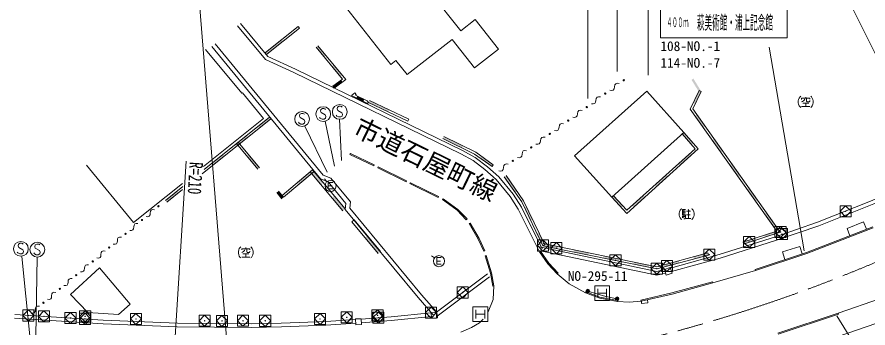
# Model space of a CAD drawing. Units: millimetres, scale not verified. Extents: x 40000 to 680000, y 20000 to 380000.
# Drawn here: x 431239 to 546266, y 274653 to 316723 of the extents above; entities that cross this region are included whole.
import ezdxf
from ezdxf.enums import TextEntityAlignment as Align

# ---------------------------------------------------------------- set-up
doc = ezdxf.new("R2010")
doc.units = ezdxf.units.MM
doc.header["$LTSCALE"] = 1000
doc.linetypes.add('CHAIN', pattern=[18.5, 12, -1.5, 3.5, -1.5])
for name, color, linetype, lineweight in [('M-BGD', 7, 'Continuous', 13), ('M-BMK', 2, 'CHAIN', 13), ('M-BMK-ROW', 30, 'Continuous', 13), ('M-BMK-SRVR', 3, 'Continuous', 13), ('M-STR-HTXT', 7, 'Continuous', 13), ('M-STR-STRC', 7, 'Continuous', 13)]:
    doc.layers.add(name, color=color, linetype=linetype, lineweight=lineweight)
doc.layers.add('M-BGD-HTXT', color=7, linetype='Continuous')
doc.styles.add('ＭＳ ゴシック', font='')
doc.styles.get('ＭＳ ゴシック').set_extended_font_data('MS Gothic')

msp = doc.modelspace()

# ---------------------------------------------------------------- hatches: boundary and pattern name
at = {"layer": 'M-BGD'}
for points in [[(465019, 311702), (467227, 313458), (467041, 313693), (464832, 311937)], [(471671, 312628), (472746, 311323), (472978, 311514), (471903, 312819)], [(473821, 310019), (474896, 308715), (475127, 308906), (474053, 310210)], [(523734, 306644), (522669, 308382), (522414, 308225), (523478, 306487)], [(475054, 308173), (473938, 307357), (474116, 307115), (475231, 307931)], [(477116, 305772), (478042, 305305), (478177, 305573), (477252, 306040)], [(522910, 304985), (523734, 306644), (523465, 306777), (522642, 305118)], [(478762, 305179), (481418, 303903), (481548, 304174), (478892, 305449)], [(465357, 303179), (463795, 301927), (463983, 301693), (465544, 302944)], [(524286, 301886), (523108, 303546), (522863, 303372), (524041, 301712)], [(462233, 300676), (460672, 299425), (460859, 299190), (462421, 300442)], [(488792, 300299), (491397, 299013), (491530, 299282), (488925, 300568)], [(522639, 299670), (521389, 301105), (521163, 300908), (522413, 299473)], [(526641, 298567), (525463, 300226), (525219, 300053), (526396, 298393)], [(459110, 298173), (457549, 296922), (457736, 296688), (459298, 297939)], [(464018, 296327), (462578, 298059), (462347, 297867), (463787, 296135)], [(520854, 296650), (522431, 298070), (522230, 298293), (520653, 296873)], [(493859, 297626), (495446, 296486), (495621, 296729), (494034, 297870)], [(528996, 295248), (527819, 296907), (527574, 296734), (528751, 295074)], [(471189, 296037), (469138, 294301), (469331, 294071), (471383, 295808)], [(472662, 294277), (471189, 296037), (470883, 295780), (472356, 294020)], [(497091, 295095), (498564, 292990), (498810, 293162), (497337, 295267)], [(517700, 293810), (519277, 295230), (519076, 295453), (517499, 294033)], [(531351, 291929), (530174, 293588), (529929, 293415), (531107, 291755)], [(452864, 293168), (451302, 291917), (451490, 291683), (453051, 292934)], [(467276, 292334), (466599, 293175), (466365, 292986), (467042, 292146)], [(475608, 290757), (474135, 292517), (473828, 292260), (475301, 290500)], [(511631, 292347), (512928, 290941), (513149, 291145), (511851, 292551)], [(514546, 290971), (516123, 292390), (515923, 292613), (514346, 291193)], [(499843, 290916), (500668, 289206), (500938, 289336), (500113, 291046)], [(533707, 288610), (532529, 290269), (532284, 290096), (533462, 288436)], [(501492, 287496), (502317, 285786), (502588, 285916), (501763, 287626)], [(532313, 286926), (533742, 287394), (533648, 287679), (532220, 287211)], [(480367, 284980), (478595, 287131), (478286, 286877), (480058, 284725)], [(529456, 285991), (530885, 286459), (530791, 286744), (529363, 286276)], [(502317, 285786), (504361, 285368), (504422, 285662), (502377, 286079)], [(506406, 284950), (508450, 284532), (508510, 284826), (506466, 285244)], [(510494, 284114), (512538, 283696), (512598, 283990), (510554, 284408)], [(522730, 283987), (524708, 284521), (524630, 284811), (522651, 284277)], [(514582, 283278), (516626, 282861), (516686, 283155), (514642, 283572)], [(518773, 282919), (520751, 283453), (520673, 283742), (518695, 283208)]]:
    msp.add_hatch(color=256, dxfattribs=at).paths.add_polyline_path(points)

# ---------------------------------------------------------------- linework, layer by layer
for p, q in [((475838, 317895), (481756, 310291)), ((464832, 311936), (469250, 315449)), ((465019, 311701), (469437, 315214)), ((469437, 315214), (469250, 315449)), ((483968, 308923), (490074, 313694)), ((471672, 312627), (475234, 308304)), ((471903, 312818), (475668, 308250)), ((475234, 308304), (473939, 307356)), ((473939, 307356), (474116, 307114)), ((475668, 308250), (474116, 307114)), ((476916, 306465), (476434, 306116)), ((476434, 306116), (478599, 305024)), ((476916, 306465), (477092, 306222)), ((477092, 306222), (477009, 306162)), ((477009, 306162), (478547, 305387)), ((522223, 304274), (523465, 306777)), ((522572, 304301), (523734, 306643)), ((523734, 306643), (523465, 306777)), ((478547, 305387), (478557, 305396)), ((478763, 305178), (478557, 305396)), ((478599, 305024), (478763, 305178)), ((478763, 305178), (484075, 302627)), ((478892, 305448), (484205, 302898)), ((537449, 305046), (538249, 305046)), ((537849, 305886), (537849, 305726)), ((537849, 305046), (537849, 304606)), ((533933, 287772), (522223, 304274)), ((534414, 287613), (522572, 304301)), ((537289, 304606), (538409, 304606)), ((465545, 302944), (456258, 295503)), ((465357, 303178), (456532, 296107)), ((484075, 302627), (484205, 302898)), ((488792, 300299), (493095, 298175)), ((488925, 300568), (493249, 298433)), ((521389, 301104), (521163, 300907)), ((522909, 298904), (521163, 300907)), ((523329, 298878), (521389, 301104)), ((461138, 299790), (460907, 299598)), ((463788, 296134), (460907, 299598)), ((464018, 296326), (461138, 299790)), ((476294, 298270), (476231, 298134)), ((476231, 298134), (479470, 296610)), ((476294, 298270), (479534, 296746)), ((493095, 298175), (495447, 296485)), ((493249, 298433), (495622, 296729)), ((513648, 290161), (523329, 298878)), ((513668, 290582), (522909, 298904)), ((471190, 296036), (467086, 292564)), ((471384, 295807), (467280, 292335)), ((475302, 290500), (470883, 295779)), ((475608, 290756), (471190, 296036)), ((479534, 296746), (479470, 296610)), ((480075, 296460), (480009, 296325)), ((480009, 296325), (483840, 294441)), ((480075, 296460), (483907, 294576)), ((495447, 296485), (495622, 296729)), ((473128, 294442), (472799, 294819)), ((483907, 294576), (483840, 294441)), ((497091, 295095), (499458, 291713)), ((497337, 295267), (499717, 291866)), ((453668, 293811), (451302, 291916)), ((453616, 293385), (451490, 291682)), ((473320, 293876), (473830, 293876)), ((484418, 294312), (484351, 294178)), ((484351, 294178), (488155, 292307)), ((484418, 294312), (488221, 292442)), ((467042, 292146), (466365, 292986)), ((467276, 292334), (466599, 293174)), ((467086, 292564), (467280, 292335)), ((488221, 292442), (488155, 292307)), ((511631, 292346), (513648, 290161)), ((511852, 292550), (513668, 290582)), ((488862, 292146), (488773, 292026)), ((499458, 291713), (502318, 285785)), ((499717, 291866), (502588, 285915)), ((521194, 290455), (521594, 290455)), ((521194, 290215), (521594, 290215)), ((521394, 290695), (521394, 289975)), ((521714, 290455), (522274, 290455)), ((521754, 289975), (522234, 289975)), ((521954, 290695), (522074, 290455)), ((521994, 290455), (521994, 289455)), ((476823, 289281), (476515, 289027)), ((480059, 284725), (476515, 289027)), ((480368, 284979), (476823, 289281)), ((492078, 289403), (491971, 289298)), ((492371, 288774), (492501, 288849)), ((521194, 289815), (521194, 289575)), ((521274, 289815), (521314, 289615)), ((521354, 289815), (521434, 289655)), ((521434, 289855), (521514, 289695)), ((522314, 289455), (521674, 289455)), ((529363, 286275), (533933, 287772)), ((529456, 285990), (534414, 287613)), ((543812, 287133), (543430, 288133)), ((462166, 285524), (462166, 285364)), ((502318, 285785), (502588, 285915)), ((502318, 285785), (517726, 282635)), ((502378, 286079), (517716, 282943)), ((461606, 284244), (462726, 284244)), ((461766, 284684), (462566, 284684)), ((462166, 284684), (462166, 284244)), ((487658, 284128), (487249, 284416)), ((494321, 285039), (494458, 285101)), ((494677, 284481), (494534, 284437)), ((501856, 284945), (501978, 285031)), ((517716, 282943), (524630, 284810)), ((517726, 282635), (524708, 284521)), ((524708, 284521), (524630, 284810)), ((535017, 283897), (534704, 284958)), ((487971, 283697), (488481, 283697)), ((494824, 281992), (487749, 276637)), ((504266, 281963), (504376, 282065)), ((525272, 280761), (531042, 282437)), ((531042, 282437), (530995, 282580)), ((495126, 281593), (488051, 276238)), ((525232, 280906), (525272, 280761)), ((495697, 280349), (495549, 280323)), ((495579, 278496), (495697, 280349)), ((508079, 279401), (508131, 279542)), ((494929, 276818), (495579, 278496)), ((512422, 278369), (512393, 278221)), ((515600, 278291), (515567, 278437)), ((516473, 278492), (516526, 278076)), ((547974, 278625), (542219, 276644)), ((534100, 273959), (542219, 276644)), ((534147, 273816), (542266, 276501)), ((542219, 276644), (542266, 276501))]:
    msp.add_line(p, q, dxfattribs=at)
for points in [[(496322, 312357), (493182, 316376), (491212, 314837), (487149, 320037)], [(461052, 315512), (464817, 310958), (468654, 309232), (491221, 298207), (492882, 297298), (494496, 296090), (496019, 294734), (497914, 292463), (498988, 290738), (501756, 285142)], [(461438, 315830), (465128, 311367), (468867, 309684), (491462, 298646), (493153, 297719), (494813, 296477), (496379, 295083), (498320, 292756), (499426, 290981), (502204, 285363)], [(487934, 276830), (485904, 279156), (476236, 290865), (476316, 291706), (473639, 294928), (472605, 295317), (458035, 313099)], [(490074, 313694), (493091, 309833), (496322, 312357)], [(456467, 296494), (464557, 302972), (461717, 306475), (461640, 306412), (456699, 312348)], [(487482, 276435), (485447, 278768), (475616, 290674), (475695, 291514), (473279, 294422), (472243, 294813), (457571, 312718)], [(481756, 310291), (482466, 310845), (483968, 308923)], [(512621, 307721), (512356, 307757), (512163, 307693), (512044, 307530), (511996, 307266), (511949, 307003), (511830, 306839), (511637, 306775), (511372, 306812)], [(537169, 306006), (537089, 305926), (536969, 305766), (536889, 305566), (536849, 305366), (536849, 305126), (536889, 304926), (536969, 304726), (537089, 304566), (537169, 304486)], [(538529, 306006), (538609, 305926), (538729, 305766), (538809, 305566), (538849, 305366), (538849, 305126), (538809, 304926), (538729, 304726), (538609, 304566), (538529, 304486)], [(510122, 305902), (509857, 305939), (509664, 305875), (509545, 305711), (509497, 305448), (509450, 305184), (509331, 305021), (509138, 304957), (508873, 304993)], [(537289, 305566), (537289, 305726), (538409, 305726), (538409, 305606)], [(537729, 305606), (537649, 305486), (537529, 305366), (537409, 305286), (537289, 305246)], [(537969, 305686), (537969, 305326), (538049, 305246), (538329, 305246), (538409, 305326), (538409, 305406)], [(507623, 304084), (507358, 304120), (507165, 304057), (507046, 303893), (506999, 303630), (506951, 303366), (506832, 303202), (506639, 303139), (506374, 303175)], [(505124, 302266), (504859, 302302), (504666, 302239), (504547, 302075), (504500, 301811), (504452, 301548), (504333, 301384), (504140, 301320), (503875, 301357)], [(502625, 300448), (502360, 300484), (502167, 300420), (502048, 300257), (502001, 299993), (501953, 299729), (501834, 299566), (501641, 299502), (501376, 299538)], [(500126, 298629), (499861, 298666), (499669, 298602), (499549, 298438), (499502, 298175), (499455, 297911), (499335, 297748), (499142, 297684), (498877, 297720)], [(497627, 296811), (497362, 296847), (497170, 296784), (497050, 296620), (497003, 296356), (496956, 296093), (496836, 295929), (496643, 295866), (496378, 295902)], [(440630, 296692), (446990, 288906), (453595, 294194)], [(533757, 287000), (539450, 288953), (546844, 291911), (554157, 295234), (555183, 295772)], [(533919, 286527), (539624, 288484), (547040, 291451), (554377, 294784), (555405, 295324)], [(473920, 294356), (473320, 294356), (473320, 293456), (473920, 293456)], [(488773, 292026), (490721, 290578), (491971, 289298)], [(488862, 292146), (490820, 290691), (492078, 289403)], [(449802, 290659), (449551, 290676), (449375, 290604), (449273, 290443), (449246, 290193), (449220, 289943), (449118, 289782), (448942, 289710), (448691, 289727)], [(521074, 290815), (520994, 290735), (520874, 290575), (520794, 290375), (520754, 290175), (520754, 289935), (520794, 289735), (520874, 289535), (520994, 289375), (521074, 289295)], [(521594, 290695), (521194, 290695), (521194, 289975), (521594, 289975), (521594, 289495), (521514, 289415), (521394, 289415)], [(522434, 290815), (522514, 290735), (522634, 290575), (522714, 290375), (522754, 290175), (522754, 289935), (522714, 289735), (522634, 289535), (522514, 289375), (522434, 289295)], [(447581, 288794), (447330, 288811), (447154, 288738), (447053, 288577), (447026, 288328), (446999, 288078), (446897, 287917), (446721, 287845), (446470, 287861)], [(492371, 288774), (493584, 286691), (494321, 285039)], [(492501, 288849), (493717, 286760), (494458, 285101)], [(543430, 288133), (545682, 288995), (546060, 288006)], [(546929, 288343), (537954, 284859), (530995, 282580)], [(546984, 288203), (538004, 284718), (531042, 282437)], [(445360, 286929), (445109, 286945), (444933, 286873), (444832, 286712), (444805, 286462), (444778, 286213), (444676, 286052), (444500, 285980), (444250, 285996)], [(519569, 282767), (526130, 284588), (533768, 287004)], [(519703, 282285), (526273, 284108), (533919, 286527)], [(461486, 285644), (461406, 285564), (461286, 285404), (461206, 285204), (461166, 285004), (461166, 284764), (461206, 284564), (461286, 284364), (461406, 284204), (461486, 284124)], [(461606, 285204), (461606, 285364), (462726, 285364), (462726, 285244)], [(462286, 285324), (462286, 284964), (462366, 284884), (462646, 284884), (462726, 284964), (462726, 285044)], [(462846, 285644), (462926, 285564), (463046, 285404), (463126, 285204), (463166, 285004), (463166, 284764), (463126, 284564), (463046, 284364), (462926, 284204), (462846, 284124)], [(501858, 285631), (517730, 282296), (518820, 282555)], [(534704, 284958), (537073, 285658), (537366, 284666)], [(443139, 285064), (442889, 285080), (442712, 285008), (442611, 284847), (442584, 284597), (442557, 284347), (442456, 284186), (442280, 284114), (442029, 284131)], [(462046, 285244), (461966, 285124), (461846, 285004), (461726, 284924), (461606, 284884)], [(488571, 284177), (487971, 284177), (487971, 283277), (488571, 283277)], [(494534, 284437), (495245, 282085), (495549, 280323)], [(494677, 284481), (495391, 282119), (495697, 280349)], [(501756, 285142), (517737, 281784), (518936, 282069)], [(501856, 284945), (502996, 283333), (504266, 281963)], [(501978, 285031), (503112, 283427), (504376, 282065)], [(440918, 283198), (440668, 283215), (440492, 283143), (440390, 282982), (440363, 282732), (440336, 282482), (440235, 282321), (440059, 282249), (439808, 282266)], [(440823, 276730), (438484, 279167), (442395, 282789), (446538, 277885)], [(504266, 281963), (505894, 280623), (508079, 279401)], [(438698, 281333), (438447, 281350), (438271, 281278), (438169, 281117), (438142, 280867), (438115, 280617), (438014, 280456), (437838, 280384), (437587, 280401)], [(515567, 278437), (519742, 279395), (525232, 280906)], [(515600, 278291), (519779, 279250), (525272, 280761)], [(508131, 279542), (510041, 278825), (512422, 278369)], [(512353, 278615), (510837, 278899), (508389, 279653)], [(436477, 279468), (436226, 279485), (436050, 279413), (435948, 279252), (435922, 279002), (435895, 278752), (435793, 278591), (435617, 278519), (435366, 278535)], [(508079, 279401), (510001, 278680), (512393, 278221)], [(434256, 277603), (434005, 277619), (433829, 277547), (433728, 277386), (433701, 277136), (433674, 276887), (433572, 276726), (433396, 276654), (433146, 276670)], [(440823, 276730), (444934, 276492), (446538, 277885)], [(512393, 278221), (513983, 278155), (515600, 278291)], [(516526, 278076), (515674, 277967), (515632, 278299)], [(554380, 277890), (548763, 275759), (540793, 273011)], [(476984, 275814), (472974, 275539), (466957, 275300), (462961, 275223), (452913, 275302), (442901, 275717), (430932, 276468)], [(487195, 276685), (481797, 276156), (477777, 275859)], [(487243, 276188), (481834, 275657), (477814, 275360)], [(477018, 275315), (473001, 275040), (466967, 274800), (462964, 274723), (452900, 274802), (442875, 275218), (430901, 275969)], [(491249, 274110), (492670, 274726), (493741, 275363), (494271, 275828)]]:
    msp.add_lwpolyline(points, dxfattribs=at)
for points in [[(511631, 292346), (521389, 301104), (516363, 306705), (506605, 297947)], [(519779, 282053), (519542, 282817), (518769, 282577), (519006, 281813)], [(488055, 276048), (487994, 276790), (487209, 276725), (487270, 275983)], [(477789, 275121), (477023, 275087), (476988, 275881), (477755, 275914)]]:
    msp.add_lwpolyline(points, close=True, dxfattribs=at)
for centre, radius in [((513246, 308175), 92.7), ((513246, 308175), 61.8), ((513246, 308175), 30.9), ((513246, 308175), 3.1), ((510747, 306357), 92.7), ((510747, 306357), 61.8), ((510747, 306357), 30.9), ((510747, 306357), 3.1), ((508248, 304539), 92.7), ((508248, 304539), 61.8), ((508248, 304539), 30.9), ((508248, 304539), 3.1), ((505749, 302720), 92.7), ((505749, 302720), 61.8), ((505749, 302720), 30.9), ((505749, 302720), 3.1), ((503250, 300902), 92.7), ((503250, 300902), 61.8), ((503250, 300902), 30.9), ((503250, 300902), 3.1), ((500751, 299084), 92.7), ((500751, 299084), 61.8), ((500751, 299084), 30.9), ((500751, 299084), 3.1), ((498252, 297266), 92.7), ((498252, 297266), 61.8), ((498252, 297266), 30.9), ((498252, 297266), 3.1), ((473620, 293876), 750), ((450357, 291125), 87), ((450357, 291125), 58), ((450357, 291125), 29), ((450357, 291125), 2.9), ((448136, 289260), 87), ((448136, 289260), 58), ((448136, 289260), 29), ((448136, 289260), 2.9), ((445915, 287395), 87), ((445915, 287395), 58), ((445915, 287395), 29), ((445915, 287395), 2.9), ((443694, 285530), 87), ((443694, 285530), 58), ((443694, 285530), 29), ((443694, 285530), 2.9), ((488271, 283697), 750), ((441474, 283665), 87), ((441474, 283665), 58), ((441474, 283665), 29), ((441474, 283665), 2.9), ((439253, 281799), 87), ((439253, 281799), 58), ((439253, 281799), 29), ((439253, 281799), 2.9), ((437032, 279934), 87), ((437032, 279934), 58), ((437032, 279934), 29), ((437032, 279934), 2.9), ((508389, 279653), 250), ((508389, 279653), 220), ((508389, 279653), 190), ((508389, 279653), 160), ((508389, 279653), 130), ((508389, 279653), 100), ((508389, 279653), 70), ((508389, 279653), 40), ((508389, 279653), 10), ((512353, 278615), 250), ((512353, 278615), 220), ((512353, 278615), 190), ((512353, 278615), 160), ((512353, 278615), 130), ((512353, 278615), 100), ((512353, 278615), 70), ((512353, 278615), 40), ((512353, 278615), 10), ((434811, 278069), 87), ((434811, 278069), 58), ((434811, 278069), 29), ((434811, 278069), 2.9)]:
    msp.add_circle(centre, radius, dxfattribs=at)
at = {"layer": 'M-BMK'}
msp.add_arc((465290, 476863), 210000, 266.43816, 296.39953, dxfattribs=at)
at = {"layer": 'M-BMK-ROW'}
for points in [[(543244, 291190), (543994, 291190), (543994, 289690), (542494, 289690), (542494, 291190)], [(543244, 291190), (542494, 290440), (543244, 289690), (543994, 290440)], [(534446, 288375), (535196, 288375), (535196, 286875), (533696, 286875), (533696, 288375)], [(534446, 288375), (533696, 287625), (534446, 286875), (535196, 287625)], [(534638, 288129), (535388, 288129), (535388, 286629), (533888, 286629), (533888, 288129)], [(534638, 288129), (533888, 287379), (534638, 286629), (535388, 287379)], [(502329, 286566), (503079, 286566), (503079, 285066), (501579, 285066), (501579, 286566)], [(502329, 286566), (501579, 285816), (502329, 285066), (503079, 285816)], [(530210, 287023), (530960, 287023), (530960, 285523), (529460, 285523), (529460, 287023)], [(530210, 287023), (529460, 286273), (530210, 285523), (530960, 286273)], [(504148, 286198), (504898, 286198), (504898, 284698), (503398, 284698), (503398, 286198)], [(504148, 286198), (503398, 285448), (504148, 284698), (504898, 285448)], [(524809, 285337), (525559, 285337), (525559, 283837), (524059, 283837), (524059, 285337)], [(524809, 285337), (524059, 284587), (524809, 283837), (525559, 284587)], [(512135, 284562), (512885, 284562), (512885, 283062), (511385, 283062), (511385, 284562)], [(512135, 284562), (511385, 283812), (512135, 283062), (512885, 283812)], [(517718, 283414), (518468, 283414), (518468, 281914), (516968, 281914), (516968, 283414)], [(517718, 283414), (516968, 282664), (517718, 281914), (518468, 282664)], [(519085, 283783), (519835, 283783), (519835, 282283), (518335, 282283), (518335, 283783)], [(519085, 283783), (518335, 283033), (519085, 282283), (519835, 283033)], [(491484, 280203), (492234, 280203), (492234, 278703), (490734, 278703), (490734, 280203)], [(491484, 280203), (490734, 279453), (491484, 278703), (492234, 279453)], [(487212, 277487), (487962, 277487), (487962, 275987), (486462, 275987), (486462, 277487)], [(487212, 277487), (486462, 276737), (487212, 275987), (487962, 276737)], [(432781, 277092), (433531, 277092), (433531, 275592), (432031, 275592), (432031, 277092)], [(432781, 277092), (432031, 276342), (432781, 275592), (433531, 276342)], [(434880, 276967), (435630, 276967), (435630, 275467), (434130, 275467), (434130, 276967)], [(434880, 276967), (434130, 276217), (434880, 275467), (435630, 276217)], [(438470, 276751), (439220, 276751), (439220, 275251), (437720, 275251), (437720, 276751)], [(438470, 276751), (437720, 276001), (438470, 275251), (439220, 276001)], [(440431, 276640), (441181, 276640), (441181, 275140), (439681, 275140), (439681, 276640)], [(440431, 276640), (439681, 275890), (440431, 275140), (441181, 275890)], [(440447, 276974), (441197, 276974), (441197, 275474), (439697, 275474), (439697, 276974)], [(440447, 276974), (439697, 276224), (440447, 275474), (441197, 276224)], [(447320, 276628), (448070, 276628), (448070, 275128), (446570, 275128), (446570, 276628)], [(447320, 276628), (446570, 275878), (447320, 275128), (448070, 275878)], [(456603, 276378), (457353, 276378), (457353, 274878), (455853, 274878), (455853, 276378)], [(456603, 276378), (455853, 275628), (456603, 274878), (457353, 275628)], [(458944, 276365), (459694, 276365), (459694, 274865), (458194, 274865), (458194, 276365)], [(458944, 276365), (458194, 275615), (458944, 274865), (459694, 275615)], [(461777, 276378), (462527, 276378), (462527, 274878), (461027, 274878), (461027, 276378)], [(461777, 276378), (461027, 275628), (461777, 274878), (462527, 275628)], [(464784, 276377), (465534, 276377), (465534, 274877), (464034, 274877), (464034, 276377)], [(464784, 276377), (464034, 275627), (464784, 274877), (465534, 275627)], [(472198, 276620), (472948, 276620), (472948, 275120), (471448, 275120), (471448, 276620)], [(472198, 276620), (471448, 275870), (472198, 275120), (472948, 275870)], [(475814, 276856), (476564, 276856), (476564, 275356), (475064, 275356), (475064, 276856)], [(475814, 276856), (475064, 276106), (475814, 275356), (476564, 276106)], [(479971, 277122), (480721, 277122), (480721, 275622), (479221, 275622), (479221, 277122)], [(479971, 277122), (479221, 276372), (479971, 275622), (480721, 276372)], [(480090, 276810), (480840, 276810), (480840, 275310), (479340, 275310), (479340, 276810)], [(480090, 276810), (479340, 276060), (480090, 275310), (480840, 276060)]]:
    msp.add_lwpolyline(points, close=True, dxfattribs=at)
for centre in [(543244, 290440), (534446, 287625), (534638, 287379), (502329, 285816), (504148, 285448), (530210, 286273), (524809, 284587), (512135, 283812), (519085, 283033), (517718, 282664), (491484, 279453), (432781, 276342), (434880, 276217), (440447, 276224), (475814, 276106), (479971, 276372), (480090, 276060), (487212, 276737), (438470, 276001), (440431, 275890), (447320, 275878), (456603, 275628), (458944, 275615), (461777, 275628), (464784, 275627), (472198, 275870)]:
    msp.add_circle(centre, 30, dxfattribs=at)
at = {"layer": 'M-BMK-SRVR'}
msp.add_line((536440, 333530), (577868, 250071), dxfattribs=at)
at = {"layer": 'M-STR-HTXT'}
for p, q in [((508389, 305720), (508389, 321431)), ((512353, 309363), (512353, 321431)), ((452244, 267268), (454108, 297211))]:
    msp.add_line(p, q, dxfattribs=at)
at = {"layer": 'M-STR-STRC'}
for p, q in [((516542, 308850), (516542, 334455)), ((455905, 318516), (459651, 272237)), ((537623, 285098), (532901, 312641)), ((474137, 296523), (472890, 302614)), ((475107, 297317), (474820, 302887)), ((473162, 295715), (470141, 301977)), ((432984, 273579), (431871, 284342)), ((433801, 273537), (433965, 284246)), ((509733, 279965), (509733, 278765)), ((510933, 279965), (510933, 278765)), ((509733, 279365), (510933, 279365)), ((493274, 277117), (493274, 275917)), ((493274, 276517), (494474, 276517)), ((494474, 277117), (494474, 275917)), ((542077, 276303), (546201, 269566))]:
    msp.add_line(p, q, dxfattribs=at)
for points in [[(518202, 325628), (535339, 325628), (518202, 325628), (518202, 313886), (535339, 313886), (535339, 325628)], [(470095, 303564), (470015, 303644), (469855, 303684), (469695, 303684), (469455, 303564), (469415, 303324), (469495, 303124), (470055, 302804), (470135, 302604), (470095, 302364), (469895, 302244), (469615, 302244), (469375, 302364), (469295, 302484)], [(472946, 304227), (472866, 304307), (472706, 304347), (472546, 304347), (472306, 304227), (472266, 303987), (472346, 303787), (472906, 303467), (472986, 303267), (472946, 303027), (472746, 302907), (472466, 302907), (472226, 303027), (472146, 303147)], [(475190, 304529), (475110, 304609), (474950, 304649), (474790, 304649), (474550, 304529), (474510, 304289), (474590, 304089), (475150, 303769), (475230, 303569), (475190, 303329), (474990, 303209), (474710, 303209), (474470, 303329), (474390, 303449)], [(432078, 286001), (431998, 286081), (431838, 286121), (431678, 286121), (431438, 286001), (431398, 285761), (431478, 285561), (432038, 285241), (432118, 285041), (432078, 284801), (431878, 284681), (431598, 284681), (431358, 284801), (431278, 284921)], [(434312, 285891), (434232, 285971), (434072, 286011), (433912, 286011), (433672, 285891), (433632, 285651), (433712, 285451), (434272, 285131), (434352, 284931), (434312, 284691), (434112, 284571), (433832, 284571), (433592, 284691), (433512, 284811)]]:
    msp.add_lwpolyline(points, dxfattribs=at)
for points in [[(509333, 278365), (509333, 280365), (511333, 280365), (511333, 278365)], [(492874, 275517), (492874, 277517), (494874, 277517), (494874, 275517)]]:
    msp.add_lwpolyline(points, close=True, dxfattribs=at)
for centre in [(474870, 303889), (469775, 302924), (472626, 303587), (431758, 285361), (433992, 285251)]:
    msp.add_circle(centre, 1000, dxfattribs=at)

# ---------------------------------------------------------------- texts
at = {"layer": 'M-BGD-HTXT', "style": 'ＭＳ ゴシック'}
msp.add_text('市道石屋町線', height=2566, rotation=333.962, dxfattribs=at).set_placement((476145, 300223), align=Align.BOTTOM_LEFT)
at = {"layer": 'M-STR-HTXT', "style": 'ＭＳ ゴシック', "width": 0.7}
msp.add_text('R=210', height=1833, rotation=266.6, dxfattribs=at).set_placement((454025, 297181), align=Align.BOTTOM_LEFT)
at = {"layer": 'M-STR-STRC', "style": 'ＭＳ ゴシック', "width": 0.4}
for s, height, p in [('４００ｍ', 1320, (519056, 314961)), ('萩美術館・浦上記念館', 1833, (523153, 314505))]:
    msp.add_text(s, height=height, dxfattribs=at).set_placement(p, align=Align.BOTTOM_LEFT)
at = {"layer": 'M-STR-STRC', "style": 'ＭＳ ゴシック'}
for s, p in [('108-NO.-1', (518202, 311721)), ('114-NO.-7', (518202, 309463)), ('NO-295-11', (505683, 280630))]:
    msp.add_text(s, height=1320, dxfattribs=at).set_placement(p, align=Align.BOTTOM_LEFT)

doc.saveas('drawing.dxf')
